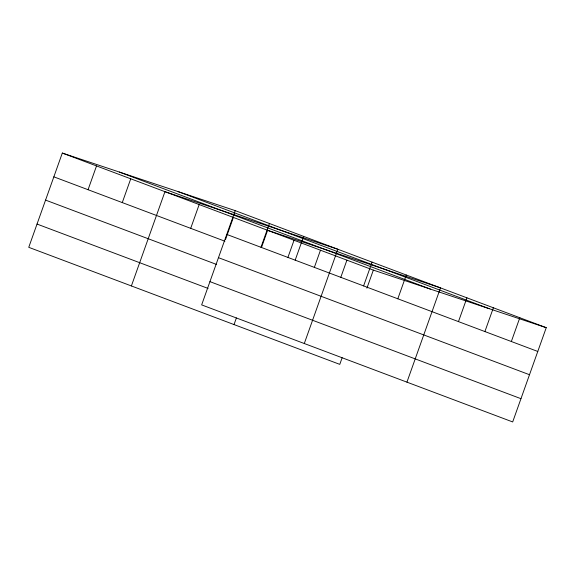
<?xml version="1.0" encoding="UTF-8"?>
<svg xmlns="http://www.w3.org/2000/svg" width="575" height="575" viewBox="0 0 575 575"><rect width="100%" height="100%" fill="white"/><g stroke="black" fill="none" stroke-linecap="round" stroke-linejoin="round"><path stroke-width="0.86" d="M235.218 210.63L201.653 304.894L512.684 421.942L546.25 327.678L235.218 210.63L62.316 153.058L28.75 247.322L339.782 364.37L342.147 357.722M88.061 189.714L96.528 165.938M122.274 202.594L130.741 178.811M131.388 285.947L164.953 191.683L337.856 249.255L304.29 343.519M190.699 228.34L199.173 204.556M225.501 239.574L233.385 217.436M260.964 247.286L269.431 223.51M234.032 324.573L236.397 317.925M261.467 247.53L267.598 230.309L440.5 287.881L406.935 382.145M287.902 257.478L294.033 240.257M295.176 260.166L303.643 236.382M314.338 267.433L320.469 250.204M340.781 277.38L346.912 260.159M363.601 285.912L372.075 262.128M366.922 288.147L373.348 270.106L546.25 327.678M397.814 298.792L406.288 275.008M458.469 321.612L466.936 297.828M484.905 331.559L493.372 307.776M511.34 341.514L519.814 317.731M178.157 191.633L489.196 308.682M119.37 172.062L430.409 289.103M62.316 153.058L373.348 270.106M226.751 234.413L537.783 351.462M53.849 176.841L224.918 241.22M218.464 257.672L529.496 374.72M45.562 200.1L216.631 264.478M209.932 281.635L520.964 398.683M37.03 224.063L208.1 288.442"/></g></svg>
